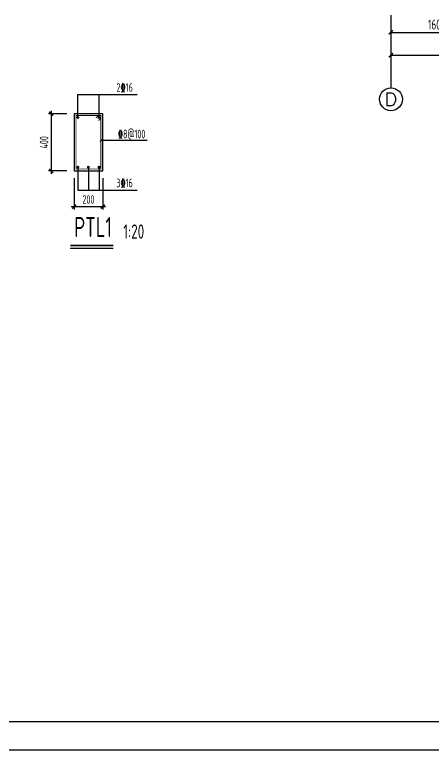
# Model space of a CAD drawing. Extents: x 9732137 to 18866768, y -962146 to 246094.
# Drawn here: x 9798333 to 9805644, y -608406 to -595546 of the extents above; entities that cross this region are included whole.
import ezdxf
from ezdxf.enums import TextEntityAlignment as Align

# ---------------------------------------------------------------- set-up
doc = ezdxf.new("R2010")
doc.units = 0
doc.header["$LTSCALE"] = 1000
doc.layers.get('0').update_dxf_attribs({"linetype": 'CONTINUOUS'})
doc.layers.get('Defpoints').update_dxf_attribs({"linetype": 'CONTINUOUS'})
for name, color, linetype in [('AXIS_TEXT', 7, 'CONTINUOUS'), ('BEAM_DE', 7, 'CONTINUOUS'), ('BORDER', 7, 'CONTINUOUS'), ('DIM', 3, 'CONTINUOUS'), ('NUM', 7, 'CONTINUOUS'), ('PUB_DIM', 3, 'CONTINUOUS'), ('TEXT', 7, 'CONTINUOUS')]:
    doc.layers.add(name, color=color, linetype=linetype)
doc.layers.add('rein', color=6, linetype='ByLayer', lineweight=18)
doc.styles.add('_TCH_AXIS', font='COMPLEX', dxfattribs={"bigfont": 'GBCBIG'})
doc.styles.add('DIM_FONT', font='SIMPLEX', dxfattribs={"width": 0.7, "bigfont": 'GBCBIG'})
doc.styles.add('TSSD_Dimension', font='Tssdeng.shx', dxfattribs={"width": 0.7, "bigfont": 'hztxt.shx'})
doc.styles.add('TSSD_Norm', font='Tssdeng.shx', dxfattribs={"width": 0.7, "bigfont": 'hztxt.shx'})
doc.styles.add('TSSD_Rein', font='Tssdeng.shx', dxfattribs={"width": 0.7, "bigfont": 'hztxt.shx'})
doc.dimstyles.new('_TCH_ARCH&&50', dxfattribs={"dimscale": 0.5, "dimtxt": 350, "dimasz": 100, "dimexe": 250, "dimexo": 300, "dimgap": 100, "dimtad": 1, "dimdec": 0, "dimzin": 0, "dimdsep": 46, "dimtxsty": 'DIM_FONT', "dimblk": 'ARCHTICK', "dimcen": 0.09, "dimclrt": 7, "dimazin": 2, "dimtfac": 1, "dimtdec": 0, "dimtix": 1, "dimtmove": 2, "dimatfit": 3, "dimfxl": 1, "dimtolj": 1, "dimtzin": 0, "dimarcsym": 0})
doc.dimstyles.new('TSSD_20_50', dxfattribs={"dimtxt": 150, "dimasz": 50, "dimexe": 50, "dimexo": 125, "dimgap": 50, "dimtad": 1, "dimdec": 0, "dimlfac": 0.4, "dimzin": 0, "dimdsep": 46, "dimtxsty": 'TSSD_Dimension', "dimblk": 'ARCHTICK', "dimblk1": 'ARCHTICK', "dimblk2": 'ARCHTICK', "dimcen": 0, "dimdle": 50, "dimclrt": 7, "dimadec": 0, "dimazin": 0, "dimtfac": 1, "dimtdec": 0, "dimtix": 1, "dimtmove": 2, "dimatfit": 3, "dimfxl": 1, "dimtolj": 1, "dimtzin": 0, "dimarcsym": 0})

# ---------------------------------------------------------------- blocks, each defined once
blk = doc.blocks.new('_ArchTick')
at = {"color": 0, "linetype": 'ByBlock', "const_width": 0.5}
blk.add_lwpolyline([(-0.71, -0.71), (0.71, 0.71)], dxfattribs=at)
blk = doc.blocks.new('*D592')
at = {"layer": 'Defpoints', "color": 0}
for p in [(9804904, -595855), (9811204, -595855), (9811204, -596255)]:
    blk.add_point(p, dxfattribs=at)
at = {"layer": 'PUB_DIM', "color": 0, "lineweight": -2}
for p, q in [((9804904, -596005), (9804904, -596380)), ((9811204, -596005), (9811204, -596380)), ((9804904, -596255), (9811204, -596255))]:
    blk.add_line(p, q, dxfattribs=at)
at = {"layer": 'PUB_DIM', "color": 0, "lineweight": -2, "xscale": 50, "yscale": 50, "zscale": 50, "rotation": 180}
blk.add_blockref('_ArchTick', (9804904, -596255), dxfattribs=at)
at = {"layer": 'PUB_DIM', "color": 0, "lineweight": -2, "xscale": 50, "yscale": 50, "zscale": 50}
blk.add_blockref('_ArchTick', (9811204, -596255), dxfattribs=at)
at = {"layer": 'PUB_DIM', "color": 7, "insert": (9808054, -596118), "char_height": 175, "attachment_point": 5, "style": 'TSSD_Rein'}
blk.add_mtext('\\A1;6300', dxfattribs=at)
blk = doc.blocks.new('*D593')
at = {"layer": 'Defpoints', "color": 0}
for p in [(9804904, -595428), (9806504, -595428), (9806504, -595855)]:
    blk.add_point(p, dxfattribs=at)
at = {"layer": 'PUB_DIM', "color": 0, "lineweight": -2}
for p, q in [((9804904, -595578), (9804904, -595980)), ((9806504, -595578), (9806504, -595980)), ((9804904, -595855), (9806504, -595855))]:
    blk.add_line(p, q, dxfattribs=at)
at = {"layer": 'PUB_DIM', "color": 0, "lineweight": -2, "xscale": 50, "yscale": 50, "zscale": 50, "rotation": 180}
blk.add_blockref('_ArchTick', (9804904, -595855), dxfattribs=at)
at = {"layer": 'PUB_DIM', "color": 0, "lineweight": -2, "xscale": 50, "yscale": 50, "zscale": 50}
blk.add_blockref('_ArchTick', (9806504, -595855), dxfattribs=at)
at = {"layer": 'PUB_DIM', "color": 7, "insert": (9805704, -595718), "char_height": 175, "attachment_point": 5, "style": 'TSSD_Rein'}
blk.add_mtext('\\A1;1600', dxfattribs=at)
blk = doc.blocks.new('*D618')
at = {"layer": 'Defpoints', "color": 0}
for p in [(9799370, -597277, 11), (9798970, -598277), (9799370, -598277, 11)]:
    blk.add_point(p, dxfattribs=at)
at = {"layer": 'DIM', "color": 0, "lineweight": -2}
for p, q in [((9798970, -597227), (9798970, -598327)), ((9799245, -597277), (9798920, -597277)), ((9799245, -598277), (9798920, -598277))]:
    blk.add_line(p, q, dxfattribs=at)
at = {"layer": 'DIM', "color": 0, "lineweight": -2, "xscale": 50, "yscale": 50, "zscale": 50}
for p, rotation in [((9798970, -597277), 90), ((9798970, -598277), 270)]:
    blk.add_blockref('_ArchTick', p, dxfattribs=dict(at, rotation=rotation))
at = {"layer": 'DIM', "color": 7, "insert": (9798845, -597777), "char_height": 150, "attachment_point": 5, "rotation": 90, "style": 'TSSD_Dimension'}
blk.add_mtext('\\A1;400', dxfattribs=at)
blk = doc.blocks.new('*D619')
at = {"layer": 'Defpoints', "color": 0}
for p in [(9799370, -598277), (9799870, -598277), (9799870, -598901)]:
    blk.add_point(p, dxfattribs=at)
at = {"layer": 'DIM', "color": 0, "lineweight": -2}
for p, q in [((9799370, -598402), (9799370, -598951)), ((9799870, -598402), (9799870, -598951)), ((9799320, -598901), (9799920, -598901))]:
    blk.add_line(p, q, dxfattribs=at)
at = {"layer": 'DIM', "color": 0, "lineweight": -2, "xscale": 50, "yscale": 50, "zscale": 50, "rotation": 180}
blk.add_blockref('_ArchTick', (9799370, -598901), dxfattribs=at)
at = {"layer": 'DIM', "color": 0, "lineweight": -2, "xscale": 50, "yscale": 50, "zscale": 50}
blk.add_blockref('_ArchTick', (9799870, -598901), dxfattribs=at)
at = {"layer": 'DIM', "color": 7, "insert": (9799620, -598776), "char_height": 150, "attachment_point": 5, "style": 'TSSD_Dimension'}
blk.add_mtext('\\A1;200', dxfattribs=at)

msp = doc.modelspace()

# ---------------------------------------------------------------- linework, layer by layer
at = {"layer": 'BEAM_DE', "ltscale": 50}
for p, q in [((9799870.2, -597277.1), (9799370.2, -597277.1)), ((9799370.2, -597277.1), (9799370.2, -598277.1)), ((9799870.2, -598277.1), (9799870.2, -597277.1)), ((9799370.2, -598277.1), (9799870.2, -598277.1))]:
    msp.add_line(p, q, dxfattribs=at)
at = {"layer": 'BORDER'}
msp.add_lwpolyline([(9777056.8, -608406.3), (9777056.8, -578706.3), (9819106.8, -578706.3), (9819106.8, -608406.3)], close=True, dxfattribs=at)
at = {"layer": 'BORDER', "const_width": 25}
msp.add_lwpolyline([(9778306.8, -607906.3), (9778306.8, -579206.3), (9818606.8, -579206.3), (9818606.8, -607906.3)], close=True, dxfattribs=at)
at = {"layer": 'NUM', "const_width": 25}
msp.add_lwpolyline([(9799301.3, -599580.3), (9800053.5, -599580.3)], dxfattribs=at)
at = {"layer": 'NUM'}
msp.add_lwpolyline([(9799301.3, -599630.3), (9800053.5, -599630.3)], dxfattribs=at)
at = {"layer": 'PUB_DIM'}
msp.add_line((9804903.9, -595554.2), (9804903.9, -596823.6), dxfattribs=at)
msp.add_line((9804903.9, -595554.2), (9804903.9, -596823.6), dxfattribs=at)
msp.add_circle((9804903.9, -597023.6), 200, dxfattribs=at)
at = {"layer": 'rein', "const_width": 15}
for points in [[(9799837.7, -597309.6), (9799837.7, -598244.6), (9799402.7, -598244.6), (9799402.7, -597309.6), (9799837.7, -597309.6)], [(9799749.3, -597352), (9799791.7, -597309.6)], [(9799837.7, -597355.6), (9799795.3, -597398)]]:
    msp.add_lwpolyline(points, dxfattribs=at)
at = {"layer": 'rein', "const_width": 25}
for points in [[(9799422.7, -597342.1, 1), (9799447.7, -597342.1, 1)], [(9799792.7, -597342.1, 1), (9799817.7, -597342.1, 1)], [(9799422.7, -598212.1, 1), (9799447.7, -598212.1, 1)], [(9799606.9, -598212.1, 1), (9799631.9, -598212.1, 1)], [(9799792.7, -598212.1, 1), (9799817.7, -598212.1, 1)]]:
    msp.add_lwpolyline(points, format="xyb", close=True, dxfattribs=at)
at = {"layer": 'rein', "color": 4, "const_width": 15, "elevation": -10.8}
msp.add_lwpolyline([(9799858.9, -597723), (9799816.5, -597765.5)], dxfattribs=at)
at = {"layer": 'TEXT', "ltscale": 50}
for p, q in [((9799435.2, -597342.1), (9799435.2, -596942.1)), ((9799435.2, -596942.1), (9800470.2, -596942.1)), ((9799805.2, -597342.1), (9799805.2, -596942.1)), ((9799435.2, -598212.1), (9799435.2, -598612.1)), ((9799619.4, -598212.1), (9799619.4, -598612.1)), ((9799805.2, -598212.1), (9799805.2, -598612.1)), ((9799435.2, -598612.1), (9800470.2, -598612.1))]:
    msp.add_line(p, q, dxfattribs=at)
at = {"layer": 'TEXT'}
msp.add_lwpolyline([(9800645.6, -597744.3), (9799837.7, -597744.3)], dxfattribs=at)

# ---------------------------------------------------------------- texts
at = {"layer": 'AXIS_TEXT', "style": '_TCH_AXIS', "width": 1.235294}
msp.add_text('D', height=226.3, dxfattribs=at).set_placement((9804790.8, -597136.7), (9805017, -597136.7), align=Align.FIT)
at = {"layer": 'NUM', "style": 'TSSD_Rein', "width": 0.7}
for s, p in [('2%%13216', (9800395.2, -596892.1)), ('3%%13216', (9800395.2, -598562.1))]:
    msp.add_text(s, height=150, dxfattribs=at).set_placement(p, align=Align.RIGHT)
at = {"layer": 'NUM', "style": 'TSSD_Norm', "width": 0.7}
for s, height, p in [('PTL1', 350, (9799371.3, -599537.3)), ('1:20', 250, (9800228.5, -599537.3))]:
    msp.add_text(s, height=height, dxfattribs=at).set_placement(p, align=Align.BOTTOM_LEFT)
at = {"layer": 'TEXT', "style": 'TSSD_Rein', "width": 0.7}
msp.add_text('%%1328@100', height=150, dxfattribs=at).set_placement((9800135.8, -597706.8))

# ---------------------------------------------------------------- dimensions: what is measured, and where the dimension line sits
at = {"layer": 'DIM'}
dim = msp.add_linear_dim(base=(9798970.3, -598277.1), p1=(9799370.2, -597277.1, 10.8), p2=(9799370.2, -598277.1, 10.8), angle=90, dimstyle='TSSD_20_50', override={"dimclrd": 0, "dimclre": 0, "dimclrt": 7}, dxfattribs=at)
dim.commit()
dim.dimension.update_dxf_attribs({"geometry": '*D618', "text_midpoint": (9798845.3, -597777.1)})
dim = msp.add_linear_dim(base=(9799870.2, -598900.9), p1=(9799370.2, -598277.1), p2=(9799870.2, -598277.1), dimstyle='TSSD_20_50', override={"dimclrd": 0, "dimclre": 0, "dimclrt": 7}, dxfattribs=at)
dim.commit()
dim.dimension.update_dxf_attribs({"geometry": '*D619', "text_midpoint": (9799620.2, -598775.9)})
at = {"layer": 'PUB_DIM'}
for p1, p2, distance, picture, middle in [((9804903.9, -595427.7), (9806503.9, -595427.7), -427.4, '*D593', (9805703.9, -595717.6)), ((9804903.9, -595855.1), (9811203.9, -595855.1), -400.4, '*D592', (9808053.9, -596118))]:
    dim = msp.add_aligned_dim(p1=p1, p2=p2, distance=distance, dimstyle='_TCH_ARCH&&50', override={"dimtxsty": 'TSSD_Rein'}, dxfattribs=at)
    dim.commit()
    dim.dimension.update_dxf_attribs({"geometry": picture, "text_midpoint": middle})

doc.saveas('drawing.dxf')
